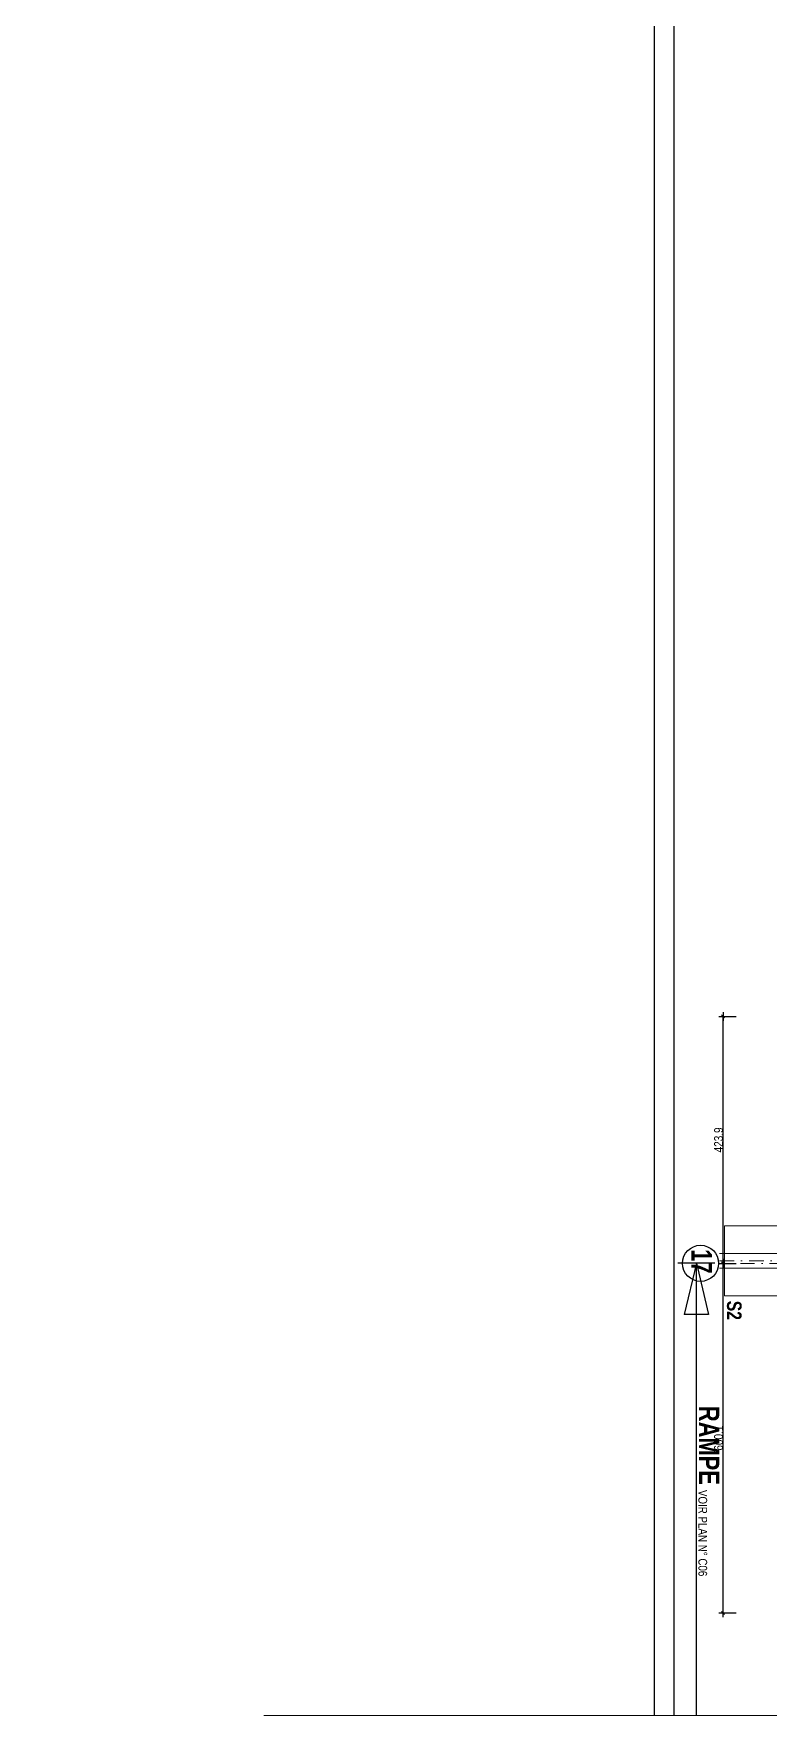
# Model space of a CAD drawing. Header units: centimetres. Extents: x -14085 to 643619, y -47998 to 35592.
# Drawn here: x 43405 to 44667, y 3368 to 6254 of the extents above; entities that cross this region are included whole.
import ezdxf
from ezdxf.enums import TextEntityAlignment as Align

# ---------------------------------------------------------------- set-up
doc = ezdxf.new("R2010")
doc.units = ezdxf.units.CM
doc.header["$PDMODE"] = 1
doc.header["$PDSIZE"] = -2
doc.linetypes.add('TIRETPTX2', pattern=[50.8, 25.4, -12.7, 0, -12.7])
for name, color, linetype in [('01_cote_gen', 4, 'Continuous'), ('01_poch_BN', 9, 'Continuous'), ('01_texte', 230, 'Continuous'), ('AA_COTES', 2, 'Continuous')]:
    doc.layers.add(name, color=color, linetype=linetype)
for name, color, linetype, lineweight in [('01_murs_coup', 5, 'Continuous', 60), ('01_sem', 42, 'Continuous', 15), ('01_tram_axes', 2, 'TIRETPTX2', 9)]:
    doc.layers.add(name, color=color, linetype=linetype, lineweight=lineweight)
doc.styles.add('impact', font='impact.ttf')
doc.styles.add('MATTE_TXT', font='arial.ttf')
doc.styles.add('STYLE2', font='ARIALN.TTF')
doc.dimstyles.new('JB50', dxfattribs={"dimscale": 0.1, "dimtxt": 150, "dimasz": 15, "dimexe": 0.1, "dimexo": 0.1, "dimgap": 0.09, "dimtad": 1, "dimdec": 1, "dimdsep": 46, "dimtxsty": 'STYLE2', "dimblk1": 'BOND_G', "dimblk2": 'BOND_D', "dimsah": 1, "dimcen": 1.5, "dimdle": 0.01, "dimse1": 1, "dimse2": 1, "dimclrd": 4, "dimclre": 2, "dimclrt": 6, "dimazin": 2, "dimtfac": 2.333333, "dimtdec": 1, "dimtix": 1, "dimtmove": 2, "dimatfit": 3, "dimldrblk": 'BOND_G', "dimfxl": 1, "dimtolj": 1, "dimtzin": 0, "dimarcsym": 0})

# ---------------------------------------------------------------- blocks, each defined once
blk = doc.blocks.new('BOND_G')
at = {"layer": 'AA_COTES', "color": 0}
for p, q in [((5, 0), (-5, 0)), ((1.8, 1.8), (-1.8, -1.8)), ((0, -5), (0, 15))]:
    blk.add_line(p, q, dxfattribs=at)
blk = doc.blocks.new('BOND_D')
at = {"layer": 'AA_COTES', "color": 0}
for p, q in [((5, 0), (-5, 0)), ((-1.8, -1.8), (1.8, 1.8)), ((0, 5), (0, -15))]:
    blk.add_line(p, q, dxfattribs=at)
blk = doc.blocks.new('*D1680')
at = {"layer": '01_cote_gen', "color": 4, "lineweight": -2, "transparency": 16777216}
blk.add_line((-22.5, 3720.9), (-22.5, 4438.9), dxfattribs=at)
at = {"layer": 'Defpoints', "color": 0, "lineweight": 0, "transparency": 16777216}
for p in [(-22.5, 4440.4), (0, 4440.4), (52858.6, 3719.4)]:
    blk.add_point(p, dxfattribs=at)
at = {"layer": '01_cote_gen', "color": 4, "lineweight": -2, "transparency": 16777216, "xscale": 1.5, "yscale": 1.5, "zscale": 1.5}
for name, p, rotation in [('BOND_D', (-22.5, 4440.4), 90), ('BOND_G', (-22.5, 3719.4), 270)]:
    blk.add_blockref(name, p, dxfattribs=dict(at, rotation=rotation))
at = {"layer": '01_cote_gen', "color": 6, "lineweight": 0, "transparency": 16777216, "insert": (-30, 4079.9), "char_height": 15, "attachment_point": 5, "rotation": 90, "style": 'STYLE2'}
blk.add_mtext('\\A1;721', dxfattribs=at)
blk = doc.blocks.new('*D2017')
at = {"layer": '01_cote_gen', "color": 4, "lineweight": -2, "transparency": 16777216}
blk.add_line((44587.5, 3544.8), (44587.5, 4141.9), dxfattribs=at)
at = {"layer": 'Defpoints', "color": 0, "lineweight": 0, "transparency": 16777216}
for p in [(44587.5, 4143.4), (44587.5, 4143.4), (44595.6, 3543.3)]:
    blk.add_point(p, dxfattribs=at)
at = {"layer": '01_cote_gen', "color": 4, "lineweight": -2, "transparency": 16777216, "xscale": 1.5, "yscale": 1.5, "zscale": 1.5}
for name, p, rotation in [('BOND_D', (44587.5, 4143.4), 90), ('BOND_G', (44587.5, 3543.3), 270)]:
    blk.add_blockref(name, p, dxfattribs=dict(at, rotation=rotation))
at = {"layer": '01_cote_gen', "color": 6, "lineweight": 0, "transparency": 16777216, "insert": (44579.8, 3843.4), "char_height": 15, "attachment_point": 5, "rotation": 90, "style": 'STYLE2'}
blk.add_mtext('\\A1;600.1', dxfattribs=at)
blk = doc.blocks.new('*D2018')
at = {"layer": '01_cote_gen', "color": 4, "lineweight": -2, "transparency": 16777216}
blk.add_line((44587.5, 4144.9), (44587.5, 4565.8), dxfattribs=at)
at = {"layer": 'Defpoints', "color": 0, "lineweight": 0, "transparency": 16777216}
for p in [(44587.5, 4567.3), (44603.7, 4567.3), (44587.5, 4143.4)]:
    blk.add_point(p, dxfattribs=at)
at = {"layer": '01_cote_gen', "color": 4, "lineweight": -2, "transparency": 16777216, "xscale": 1.5, "yscale": 1.5, "zscale": 1.5}
for name, p, rotation in [('BOND_D', (44587.5, 4567.3), 90), ('BOND_G', (44587.5, 4143.4), 270)]:
    blk.add_blockref(name, p, dxfattribs=dict(at, rotation=rotation))
at = {"layer": '01_cote_gen', "color": 6, "lineweight": 0, "transparency": 16777216, "insert": (44579.8, 4355.3), "char_height": 15, "attachment_point": 5, "rotation": 90, "style": 'STYLE2'}
blk.add_mtext('\\A1;423.9', dxfattribs=at)

msp = doc.modelspace()

# ---------------------------------------------------------------- linework, layer by layer
at = {"layer": '01_cote_gen'}
msp.add_line((44469.68, 3367.5), (44469.68, 8967.98), dxfattribs=at)
at = {"layer": '01_murs_coup', "lineweight": 18}
for p, q in [((44709.1, 4160.29), (44581.31, 4160.29)), ((44709.1, 4135.29), (44581.31, 4135.29))]:
    msp.add_line(p, q, dxfattribs=at)
at = {"layer": '01_poch_BN', "lineweight": 0, "ltscale": 0.2}
msp.add_line((43799.5, 3367.5), (47986, 3367.5), dxfattribs=at)
at = {"layer": '01_sem', "lineweight": 5}
for p, q in [((44590.1, 4207.79), (44830.1, 4207.79)), ((44590.1, 4087.79), (44590.1, 4207.79)), ((44590.1, 4087.79), (44830.1, 4087.79))]:
    msp.add_line(p, q, dxfattribs=at)
at = {"layer": '01_texte'}
for p, q in [((44503.33, 8917.98), (44503.33, 3367.5)), ((44573.45, 4143.56), (44510.19, 4143.56)), ((44541.82, 4143.56), (44520.87, 4055.61)), ((44541.82, 3367.5), (44541.82, 4143.56)), ((44541.82, 4143.56), (44562.78, 4055.61)), ((44562.78, 4055.61), (44520.87, 4055.61))]:
    msp.add_line(p, q, dxfattribs=at)
msp.add_circle((44548.96, 4143.4), 30.98, dxfattribs=at)
at = {"layer": '01_tram_axes'}
for p, q in [((44581.31, 4147.79), (46348.66, 4147.79)), ((48102.75, 4143.4), (44617.38, 4143.4))]:
    msp.add_line(p, q, dxfattribs=at)

# ---------------------------------------------------------------- texts
at = {"layer": '01_texte', "style": 'impact'}
for s, p in [('17', (44550.85, 4146.74)), ('RAMPE', (44563.5, 3830.95))]:
    msp.add_text(s, height=35, rotation=270, dxfattribs=at).set_placement(p, align=Align.MIDDLE_CENTER)
msp.add_text('S2', height=25, rotation=270, dxfattribs=at).set_placement((44586.77, 4046.32), align=Align.BOTTOM_RIGHT)
at = {"layer": '01_texte', "style": 'MATTE_TXT', "width": 0.8}
msp.add_text('VOIR PLAN N° C06', height=15, rotation=270, dxfattribs=at).set_placement((44540.7, 3680.33), align=Align.BOTTOM_CENTER)

# ---------------------------------------------------------------- dimensions: what is measured, and where the dimension line sits
at = {"layer": '01_cote_gen', "lineweight": 0}
for base, p1, p2, angle, picture, middle in [((44587.46, 4567.3), (44587.46, 4143.4), (44603.74, 4567.3), 270, '*D2018', (44579.79, 4355.35)), ((-22.5, 4440.39), (52858.64, 3719.36), (0, 4440.39), 90, '*D1680', (-30.04, 4079.87)), ((44587.46, 4143.4), (44595.6, 3543.34), (44587.46, 4143.4), 270, '*D2017', (44579.79, 3843.37))]:
    dim = msp.add_linear_dim(base=base, p1=p1, p2=p2, angle=angle, dimstyle='JB50', dxfattribs=at)
    dim.commit()
    dim.dimension.update_dxf_attribs({"geometry": picture, "text_midpoint": middle})

doc.saveas('drawing.dxf')
